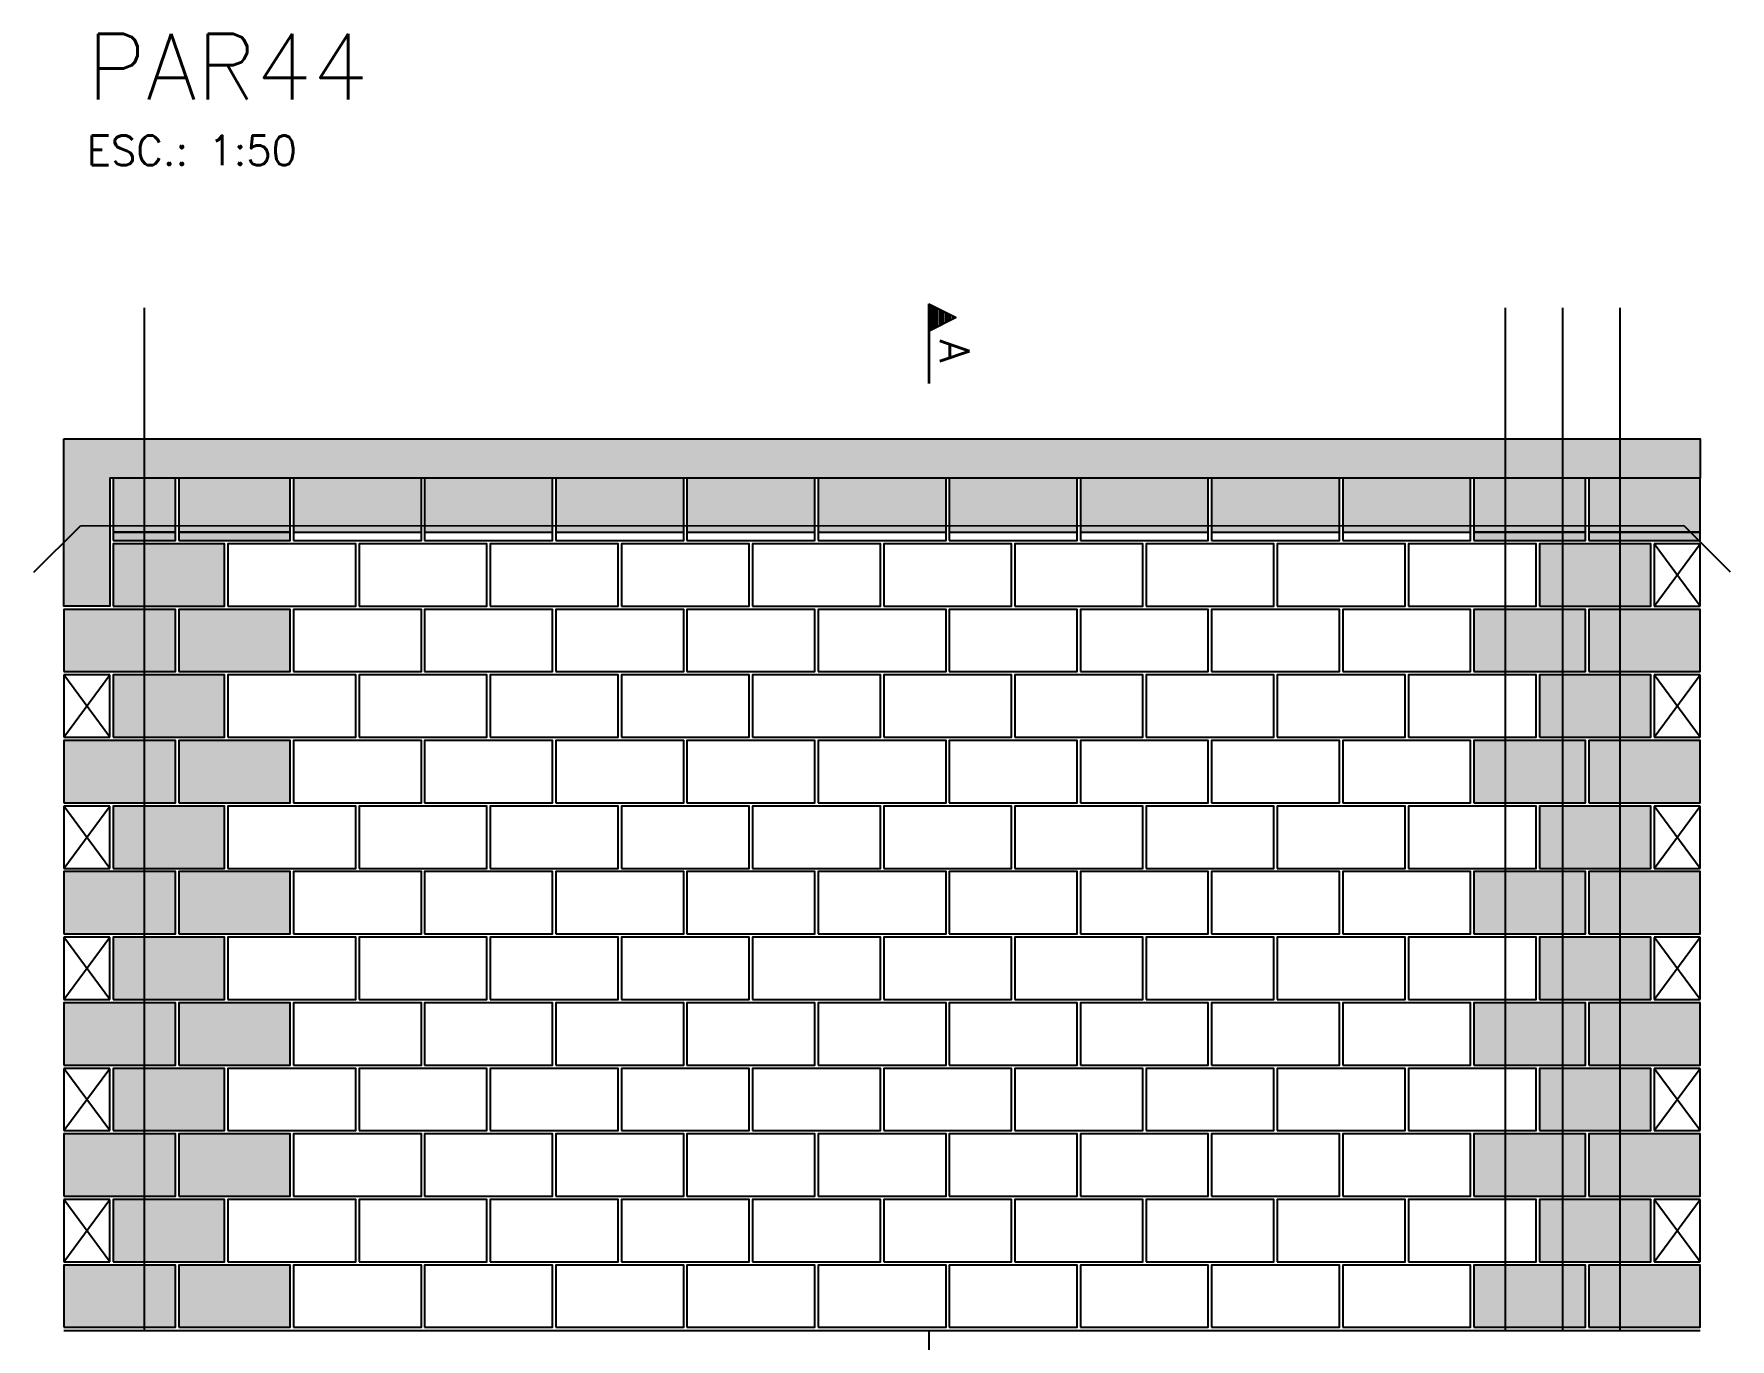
# Model space of a CAD drawing. Extents: x -1.9 to 86, y -1.5 to 60.9.
# Drawn here: x 6.67 to 17.01, y 18.92 to 26.88 of the extents above; entities that cross this region are included whole.
import ezdxf

# ---------------------------------------------------------------- set-up
doc = ezdxf.new("R2010")
doc.units = 0
doc.header["$MEASUREMENT"] = 0
for name, color, linetype in [('PENA_01', 1, 'CONTINUOUS'), ('PENA_02', 2, 'CONTINUOUS'), ('PENA_03', 3, 'CONTINUOUS'), ('PENA_05', 5, 'CONTINUOUS'), ('PENA_06', 6, 'CONTINUOUS'), ('PENA_09', 254, 'CONTINUOUS'), ('PENA_11', 252, 'CONTINUOUS'), ('PENA_21', 100, 'CONTINUOUS'), ('PENA_23', 50, 'CONTINUOUS')]:
    doc.layers.add(name, color=color, linetype=linetype)
doc.styles.get("Standard").update_dxf_attribs({"font": 'ROMANS.SHX'})

msp = doc.modelspace()

# ---------------------------------------------------------------- linework, layer by layer
at = {"layer": 'PENA_01', "linetype": 'Continuous'}
for p, q in [((7.149, 23.839), (7.529, 23.839)), ((7.549, 23.839), (8.229, 23.839)), ((8.249, 23.839), (9.029, 23.839)), ((9.049, 23.839), (9.829, 23.839)), ((9.849, 23.839), (10.629, 23.839)), ((10.649, 23.839), (11.429, 23.839)), ((11.449, 23.839), (12.229, 23.839)), ((12.249, 23.839), (13.029, 23.839)), ((13.049, 23.839), (13.829, 23.839)), ((13.849, 23.839), (14.629, 23.839)), ((14.649, 23.839), (15.429, 23.839)), ((15.449, 23.839), (16.129, 23.839)), ((16.149, 23.839), (16.829, 23.839))]:
    msp.add_line(p, q, dxfattribs=at)
at = {"layer": 'PENA_02', "linetype": 'Continuous'}
for p, q in [((16.829, 23.769), (16.549, 23.769)), ((16.549, 23.769), (16.549, 23.389)), ((16.829, 23.389), (16.829, 23.769)), ((16.549, 23.389), (16.829, 23.389)), ((7.129, 22.969), (6.849, 22.969)), ((6.849, 22.969), (6.849, 22.589)), ((7.129, 22.589), (7.129, 22.969)), ((16.829, 22.969), (16.549, 22.969)), ((16.549, 22.969), (16.549, 22.589)), ((16.829, 22.589), (16.829, 22.969)), ((6.849, 22.589), (7.129, 22.589)), ((16.549, 22.589), (16.829, 22.589)), ((7.129, 22.169), (6.849, 22.169)), ((6.849, 22.169), (6.849, 21.789)), ((7.129, 21.789), (7.129, 22.169)), ((16.829, 22.169), (16.549, 22.169)), ((16.549, 22.169), (16.549, 21.789)), ((16.829, 21.789), (16.829, 22.169)), ((6.849, 21.789), (7.129, 21.789)), ((16.549, 21.789), (16.829, 21.789)), ((7.129, 21.369), (6.849, 21.369)), ((6.849, 21.369), (6.849, 20.989)), ((7.129, 20.989), (7.129, 21.369)), ((16.829, 21.369), (16.549, 21.369)), ((16.549, 21.369), (16.549, 20.989)), ((16.829, 20.989), (16.829, 21.369)), ((6.849, 20.989), (7.129, 20.989)), ((16.549, 20.989), (16.829, 20.989)), ((7.129, 20.569), (6.849, 20.569)), ((6.849, 20.569), (6.849, 20.189)), ((7.129, 20.189), (7.129, 20.569)), ((16.829, 20.569), (16.549, 20.569)), ((16.549, 20.569), (16.549, 20.189)), ((16.829, 20.189), (16.829, 20.569)), ((6.849, 20.189), (7.129, 20.189)), ((16.549, 20.189), (16.829, 20.189)), ((7.129, 19.769), (6.849, 19.769)), ((6.849, 19.769), (6.849, 19.389)), ((7.129, 19.389), (7.129, 19.769)), ((16.829, 19.769), (16.549, 19.769)), ((16.549, 19.769), (16.549, 19.389)), ((16.829, 19.389), (16.829, 19.769)), ((6.849, 19.389), (7.129, 19.389)), ((16.549, 19.389), (16.829, 19.389)), ((6.849, 18.969), (16.829, 18.969))]:
    msp.add_line(p, q, dxfattribs=at)
for points in [[(6.849, 24.409), (16.829, 24.409), (16.829, 24.169), (7.129, 24.169), (7.129, 23.389), (6.849, 23.389), (6.849, 24.409)], [(7.149, 23.789), (7.529, 23.789), (7.529, 24.169), (7.149, 24.169), (7.149, 23.789)], [(7.549, 23.789), (8.229, 23.789), (8.229, 24.169), (7.549, 24.169), (7.549, 23.789)], [(8.249, 23.789), (9.029, 23.789), (9.029, 24.169), (8.249, 24.169), (8.249, 23.789)], [(9.049, 23.789), (9.829, 23.789), (9.829, 24.169), (9.049, 24.169), (9.049, 23.789)], [(9.849, 23.789), (10.629, 23.789), (10.629, 24.169), (9.849, 24.169), (9.849, 23.789)], [(10.649, 23.789), (11.429, 23.789), (11.429, 24.169), (10.649, 24.169), (10.649, 23.789)], [(11.449, 23.789), (12.229, 23.789), (12.229, 24.169), (11.449, 24.169), (11.449, 23.789)], [(12.249, 23.789), (13.029, 23.789), (13.029, 24.169), (12.249, 24.169), (12.249, 23.789)], [(13.049, 23.789), (13.829, 23.789), (13.829, 24.169), (13.049, 24.169), (13.049, 23.789)], [(13.849, 23.789), (14.629, 23.789), (14.629, 24.169), (13.849, 24.169), (13.849, 23.789)], [(14.649, 23.789), (15.429, 23.789), (15.429, 24.169), (14.649, 24.169), (14.649, 23.789)], [(15.449, 23.789), (16.129, 23.789), (16.129, 24.169), (15.449, 24.169), (15.449, 23.789)], [(16.149, 23.789), (16.829, 23.789), (16.829, 24.169), (16.149, 24.169), (16.149, 23.789)], [(7.149, 23.389), (7.829, 23.389), (7.829, 23.769), (7.149, 23.769), (7.149, 23.389)], [(7.849, 23.389), (8.629, 23.389), (8.629, 23.769), (7.849, 23.769), (7.849, 23.389)], [(8.649, 23.389), (9.429, 23.389), (9.429, 23.769), (8.649, 23.769), (8.649, 23.389)], [(9.449, 23.389), (10.229, 23.389), (10.229, 23.769), (9.449, 23.769), (9.449, 23.389)], [(10.249, 23.389), (11.029, 23.389), (11.029, 23.769), (10.249, 23.769), (10.249, 23.389)], [(11.049, 23.389), (11.829, 23.389), (11.829, 23.769), (11.049, 23.769), (11.049, 23.389)], [(11.849, 23.389), (12.629, 23.389), (12.629, 23.769), (11.849, 23.769), (11.849, 23.389)], [(12.649, 23.389), (13.429, 23.389), (13.429, 23.769), (12.649, 23.769), (12.649, 23.389)], [(13.449, 23.389), (14.229, 23.389), (14.229, 23.769), (13.449, 23.769), (13.449, 23.389)], [(14.249, 23.389), (15.029, 23.389), (15.029, 23.769), (14.249, 23.769), (14.249, 23.389)], [(15.049, 23.389), (15.829, 23.389), (15.829, 23.769), (15.049, 23.769), (15.049, 23.389)], [(15.849, 23.389), (16.529, 23.389), (16.529, 23.769), (15.849, 23.769), (15.849, 23.389)], [(6.849, 22.989), (7.529, 22.989), (7.529, 23.369), (6.849, 23.369), (6.849, 22.989)], [(7.549, 22.989), (8.229, 22.989), (8.229, 23.369), (7.549, 23.369), (7.549, 22.989)], [(8.249, 22.989), (9.029, 22.989), (9.029, 23.369), (8.249, 23.369), (8.249, 22.989)], [(9.049, 22.989), (9.829, 22.989), (9.829, 23.369), (9.049, 23.369), (9.049, 22.989)], [(9.849, 22.989), (10.629, 22.989), (10.629, 23.369), (9.849, 23.369), (9.849, 22.989)], [(10.649, 22.989), (11.429, 22.989), (11.429, 23.369), (10.649, 23.369), (10.649, 22.989)], [(11.449, 22.989), (12.229, 22.989), (12.229, 23.369), (11.449, 23.369), (11.449, 22.989)], [(12.249, 22.989), (13.029, 22.989), (13.029, 23.369), (12.249, 23.369), (12.249, 22.989)], [(13.049, 22.989), (13.829, 22.989), (13.829, 23.369), (13.049, 23.369), (13.049, 22.989)], [(13.849, 22.989), (14.629, 22.989), (14.629, 23.369), (13.849, 23.369), (13.849, 22.989)], [(14.649, 22.989), (15.429, 22.989), (15.429, 23.369), (14.649, 23.369), (14.649, 22.989)], [(15.449, 22.989), (16.129, 22.989), (16.129, 23.369), (15.449, 23.369), (15.449, 22.989)], [(16.149, 22.989), (16.829, 22.989), (16.829, 23.369), (16.149, 23.369), (16.149, 22.989)], [(7.149, 22.589), (7.829, 22.589), (7.829, 22.969), (7.149, 22.969), (7.149, 22.589)], [(7.849, 22.589), (8.629, 22.589), (8.629, 22.969), (7.849, 22.969), (7.849, 22.589)], [(8.649, 22.589), (9.429, 22.589), (9.429, 22.969), (8.649, 22.969), (8.649, 22.589)], [(9.449, 22.589), (10.229, 22.589), (10.229, 22.969), (9.449, 22.969), (9.449, 22.589)], [(10.249, 22.589), (11.029, 22.589), (11.029, 22.969), (10.249, 22.969), (10.249, 22.589)], [(11.049, 22.589), (11.829, 22.589), (11.829, 22.969), (11.049, 22.969), (11.049, 22.589)], [(11.849, 22.589), (12.629, 22.589), (12.629, 22.969), (11.849, 22.969), (11.849, 22.589)], [(12.649, 22.589), (13.429, 22.589), (13.429, 22.969), (12.649, 22.969), (12.649, 22.589)], [(13.449, 22.589), (14.229, 22.589), (14.229, 22.969), (13.449, 22.969), (13.449, 22.589)], [(14.249, 22.589), (15.029, 22.589), (15.029, 22.969), (14.249, 22.969), (14.249, 22.589)], [(15.049, 22.589), (15.829, 22.589), (15.829, 22.969), (15.049, 22.969), (15.049, 22.589)], [(15.849, 22.589), (16.529, 22.589), (16.529, 22.969), (15.849, 22.969), (15.849, 22.589)], [(6.849, 22.189), (7.529, 22.189), (7.529, 22.569), (6.849, 22.569), (6.849, 22.189)], [(7.549, 22.189), (8.229, 22.189), (8.229, 22.569), (7.549, 22.569), (7.549, 22.189)], [(8.249, 22.189), (9.029, 22.189), (9.029, 22.569), (8.249, 22.569), (8.249, 22.189)], [(9.049, 22.189), (9.829, 22.189), (9.829, 22.569), (9.049, 22.569), (9.049, 22.189)], [(9.849, 22.189), (10.629, 22.189), (10.629, 22.569), (9.849, 22.569), (9.849, 22.189)], [(10.649, 22.189), (11.429, 22.189), (11.429, 22.569), (10.649, 22.569), (10.649, 22.189)], [(11.449, 22.189), (12.229, 22.189), (12.229, 22.569), (11.449, 22.569), (11.449, 22.189)], [(12.249, 22.189), (13.029, 22.189), (13.029, 22.569), (12.249, 22.569), (12.249, 22.189)], [(13.049, 22.189), (13.829, 22.189), (13.829, 22.569), (13.049, 22.569), (13.049, 22.189)], [(13.849, 22.189), (14.629, 22.189), (14.629, 22.569), (13.849, 22.569), (13.849, 22.189)], [(14.649, 22.189), (15.429, 22.189), (15.429, 22.569), (14.649, 22.569), (14.649, 22.189)], [(15.449, 22.189), (16.129, 22.189), (16.129, 22.569), (15.449, 22.569), (15.449, 22.189)], [(16.149, 22.189), (16.829, 22.189), (16.829, 22.569), (16.149, 22.569), (16.149, 22.189)], [(7.149, 21.789), (7.829, 21.789), (7.829, 22.169), (7.149, 22.169), (7.149, 21.789)], [(7.849, 21.789), (8.629, 21.789), (8.629, 22.169), (7.849, 22.169), (7.849, 21.789)], [(8.649, 21.789), (9.429, 21.789), (9.429, 22.169), (8.649, 22.169), (8.649, 21.789)], [(9.449, 21.789), (10.229, 21.789), (10.229, 22.169), (9.449, 22.169), (9.449, 21.789)], [(10.249, 21.789), (11.029, 21.789), (11.029, 22.169), (10.249, 22.169), (10.249, 21.789)], [(11.049, 21.789), (11.829, 21.789), (11.829, 22.169), (11.049, 22.169), (11.049, 21.789)], [(11.849, 21.789), (12.629, 21.789), (12.629, 22.169), (11.849, 22.169), (11.849, 21.789)], [(12.649, 21.789), (13.429, 21.789), (13.429, 22.169), (12.649, 22.169), (12.649, 21.789)], [(13.449, 21.789), (14.229, 21.789), (14.229, 22.169), (13.449, 22.169), (13.449, 21.789)], [(14.249, 21.789), (15.029, 21.789), (15.029, 22.169), (14.249, 22.169), (14.249, 21.789)], [(15.049, 21.789), (15.829, 21.789), (15.829, 22.169), (15.049, 22.169), (15.049, 21.789)], [(15.849, 21.789), (16.529, 21.789), (16.529, 22.169), (15.849, 22.169), (15.849, 21.789)], [(6.849, 21.389), (7.529, 21.389), (7.529, 21.769), (6.849, 21.769), (6.849, 21.389)], [(7.549, 21.389), (8.229, 21.389), (8.229, 21.769), (7.549, 21.769), (7.549, 21.389)], [(8.249, 21.389), (9.029, 21.389), (9.029, 21.769), (8.249, 21.769), (8.249, 21.389)], [(9.049, 21.389), (9.829, 21.389), (9.829, 21.769), (9.049, 21.769), (9.049, 21.389)], [(9.849, 21.389), (10.629, 21.389), (10.629, 21.769), (9.849, 21.769), (9.849, 21.389)], [(10.649, 21.389), (11.429, 21.389), (11.429, 21.769), (10.649, 21.769), (10.649, 21.389)], [(11.449, 21.389), (12.229, 21.389), (12.229, 21.769), (11.449, 21.769), (11.449, 21.389)], [(12.249, 21.389), (13.029, 21.389), (13.029, 21.769), (12.249, 21.769), (12.249, 21.389)], [(13.049, 21.389), (13.829, 21.389), (13.829, 21.769), (13.049, 21.769), (13.049, 21.389)], [(13.849, 21.389), (14.629, 21.389), (14.629, 21.769), (13.849, 21.769), (13.849, 21.389)], [(14.649, 21.389), (15.429, 21.389), (15.429, 21.769), (14.649, 21.769), (14.649, 21.389)], [(15.449, 21.389), (16.129, 21.389), (16.129, 21.769), (15.449, 21.769), (15.449, 21.389)], [(16.149, 21.389), (16.829, 21.389), (16.829, 21.769), (16.149, 21.769), (16.149, 21.389)], [(7.149, 20.989), (7.829, 20.989), (7.829, 21.369), (7.149, 21.369), (7.149, 20.989)], [(7.849, 20.989), (8.629, 20.989), (8.629, 21.369), (7.849, 21.369), (7.849, 20.989)], [(8.649, 20.989), (9.429, 20.989), (9.429, 21.369), (8.649, 21.369), (8.649, 20.989)], [(9.449, 20.989), (10.229, 20.989), (10.229, 21.369), (9.449, 21.369), (9.449, 20.989)], [(10.249, 20.989), (11.029, 20.989), (11.029, 21.369), (10.249, 21.369), (10.249, 20.989)], [(11.049, 20.989), (11.829, 20.989), (11.829, 21.369), (11.049, 21.369), (11.049, 20.989)], [(11.849, 20.989), (12.629, 20.989), (12.629, 21.369), (11.849, 21.369), (11.849, 20.989)], [(12.649, 20.989), (13.429, 20.989), (13.429, 21.369), (12.649, 21.369), (12.649, 20.989)], [(13.449, 20.989), (14.229, 20.989), (14.229, 21.369), (13.449, 21.369), (13.449, 20.989)], [(14.249, 20.989), (15.029, 20.989), (15.029, 21.369), (14.249, 21.369), (14.249, 20.989)], [(15.049, 20.989), (15.829, 20.989), (15.829, 21.369), (15.049, 21.369), (15.049, 20.989)], [(15.849, 20.989), (16.529, 20.989), (16.529, 21.369), (15.849, 21.369), (15.849, 20.989)], [(6.849, 20.589), (7.529, 20.589), (7.529, 20.969), (6.849, 20.969), (6.849, 20.589)], [(7.549, 20.589), (8.229, 20.589), (8.229, 20.969), (7.549, 20.969), (7.549, 20.589)], [(8.249, 20.589), (9.029, 20.589), (9.029, 20.969), (8.249, 20.969), (8.249, 20.589)], [(9.049, 20.589), (9.829, 20.589), (9.829, 20.969), (9.049, 20.969), (9.049, 20.589)], [(9.849, 20.589), (10.629, 20.589), (10.629, 20.969), (9.849, 20.969), (9.849, 20.589)], [(10.649, 20.589), (11.429, 20.589), (11.429, 20.969), (10.649, 20.969), (10.649, 20.589)], [(11.449, 20.589), (12.229, 20.589), (12.229, 20.969), (11.449, 20.969), (11.449, 20.589)], [(12.249, 20.589), (13.029, 20.589), (13.029, 20.969), (12.249, 20.969), (12.249, 20.589)], [(13.049, 20.589), (13.829, 20.589), (13.829, 20.969), (13.049, 20.969), (13.049, 20.589)], [(13.849, 20.589), (14.629, 20.589), (14.629, 20.969), (13.849, 20.969), (13.849, 20.589)], [(14.649, 20.589), (15.429, 20.589), (15.429, 20.969), (14.649, 20.969), (14.649, 20.589)], [(15.449, 20.589), (16.129, 20.589), (16.129, 20.969), (15.449, 20.969), (15.449, 20.589)], [(16.149, 20.589), (16.829, 20.589), (16.829, 20.969), (16.149, 20.969), (16.149, 20.589)], [(7.149, 20.189), (7.829, 20.189), (7.829, 20.569), (7.149, 20.569), (7.149, 20.189)], [(7.849, 20.189), (8.629, 20.189), (8.629, 20.569), (7.849, 20.569), (7.849, 20.189)], [(8.649, 20.189), (9.429, 20.189), (9.429, 20.569), (8.649, 20.569), (8.649, 20.189)], [(9.449, 20.189), (10.229, 20.189), (10.229, 20.569), (9.449, 20.569), (9.449, 20.189)], [(10.249, 20.189), (11.029, 20.189), (11.029, 20.569), (10.249, 20.569), (10.249, 20.189)], [(11.049, 20.189), (11.829, 20.189), (11.829, 20.569), (11.049, 20.569), (11.049, 20.189)], [(11.849, 20.189), (12.629, 20.189), (12.629, 20.569), (11.849, 20.569), (11.849, 20.189)], [(12.649, 20.189), (13.429, 20.189), (13.429, 20.569), (12.649, 20.569), (12.649, 20.189)], [(13.449, 20.189), (14.229, 20.189), (14.229, 20.569), (13.449, 20.569), (13.449, 20.189)], [(14.249, 20.189), (15.029, 20.189), (15.029, 20.569), (14.249, 20.569), (14.249, 20.189)], [(15.049, 20.189), (15.829, 20.189), (15.829, 20.569), (15.049, 20.569), (15.049, 20.189)], [(15.849, 20.189), (16.529, 20.189), (16.529, 20.569), (15.849, 20.569), (15.849, 20.189)], [(6.849, 19.789), (7.529, 19.789), (7.529, 20.169), (6.849, 20.169), (6.849, 19.789)], [(7.549, 19.789), (8.229, 19.789), (8.229, 20.169), (7.549, 20.169), (7.549, 19.789)], [(8.249, 19.789), (9.029, 19.789), (9.029, 20.169), (8.249, 20.169), (8.249, 19.789)], [(9.049, 19.789), (9.829, 19.789), (9.829, 20.169), (9.049, 20.169), (9.049, 19.789)], [(9.849, 19.789), (10.629, 19.789), (10.629, 20.169), (9.849, 20.169), (9.849, 19.789)], [(10.649, 19.789), (11.429, 19.789), (11.429, 20.169), (10.649, 20.169), (10.649, 19.789)], [(11.449, 19.789), (12.229, 19.789), (12.229, 20.169), (11.449, 20.169), (11.449, 19.789)], [(12.249, 19.789), (13.029, 19.789), (13.029, 20.169), (12.249, 20.169), (12.249, 19.789)], [(13.049, 19.789), (13.829, 19.789), (13.829, 20.169), (13.049, 20.169), (13.049, 19.789)], [(13.849, 19.789), (14.629, 19.789), (14.629, 20.169), (13.849, 20.169), (13.849, 19.789)], [(14.649, 19.789), (15.429, 19.789), (15.429, 20.169), (14.649, 20.169), (14.649, 19.789)], [(15.449, 19.789), (16.129, 19.789), (16.129, 20.169), (15.449, 20.169), (15.449, 19.789)], [(16.149, 19.789), (16.829, 19.789), (16.829, 20.169), (16.149, 20.169), (16.149, 19.789)], [(7.149, 19.389), (7.829, 19.389), (7.829, 19.769), (7.149, 19.769), (7.149, 19.389)], [(7.849, 19.389), (8.629, 19.389), (8.629, 19.769), (7.849, 19.769), (7.849, 19.389)], [(8.649, 19.389), (9.429, 19.389), (9.429, 19.769), (8.649, 19.769), (8.649, 19.389)], [(9.449, 19.389), (10.229, 19.389), (10.229, 19.769), (9.449, 19.769), (9.449, 19.389)], [(10.249, 19.389), (11.029, 19.389), (11.029, 19.769), (10.249, 19.769), (10.249, 19.389)], [(11.049, 19.389), (11.829, 19.389), (11.829, 19.769), (11.049, 19.769), (11.049, 19.389)], [(11.849, 19.389), (12.629, 19.389), (12.629, 19.769), (11.849, 19.769), (11.849, 19.389)], [(12.649, 19.389), (13.429, 19.389), (13.429, 19.769), (12.649, 19.769), (12.649, 19.389)], [(13.449, 19.389), (14.229, 19.389), (14.229, 19.769), (13.449, 19.769), (13.449, 19.389)], [(14.249, 19.389), (15.029, 19.389), (15.029, 19.769), (14.249, 19.769), (14.249, 19.389)], [(15.049, 19.389), (15.829, 19.389), (15.829, 19.769), (15.049, 19.769), (15.049, 19.389)], [(15.849, 19.389), (16.529, 19.389), (16.529, 19.769), (15.849, 19.769), (15.849, 19.389)], [(6.849, 18.989), (7.529, 18.989), (7.529, 19.369), (6.849, 19.369), (6.849, 18.989)], [(7.549, 18.989), (8.229, 18.989), (8.229, 19.369), (7.549, 19.369), (7.549, 18.989)], [(8.249, 18.989), (9.029, 18.989), (9.029, 19.369), (8.249, 19.369), (8.249, 18.989)], [(9.049, 18.989), (9.829, 18.989), (9.829, 19.369), (9.049, 19.369), (9.049, 18.989)], [(9.849, 18.989), (10.629, 18.989), (10.629, 19.369), (9.849, 19.369), (9.849, 18.989)], [(10.649, 18.989), (11.429, 18.989), (11.429, 19.369), (10.649, 19.369), (10.649, 18.989)], [(11.449, 18.989), (12.229, 18.989), (12.229, 19.369), (11.449, 19.369), (11.449, 18.989)], [(12.249, 18.989), (13.029, 18.989), (13.029, 19.369), (12.249, 19.369), (12.249, 18.989)], [(13.049, 18.989), (13.829, 18.989), (13.829, 19.369), (13.049, 19.369), (13.049, 18.989)], [(13.849, 18.989), (14.629, 18.989), (14.629, 19.369), (13.849, 19.369), (13.849, 18.989)], [(14.649, 18.989), (15.429, 18.989), (15.429, 19.369), (14.649, 19.369), (14.649, 18.989)], [(15.449, 18.989), (16.129, 18.989), (16.129, 19.369), (15.449, 19.369), (15.449, 18.989)], [(16.149, 18.989), (16.829, 18.989), (16.829, 19.369), (16.149, 19.369), (16.149, 18.989)]]:
    msp.add_lwpolyline(points, dxfattribs=at)
at = {"layer": 'PENA_03', "linetype": 'Continuous'}
for p, q in [((12.125, 24.746), (12.125, 25.232)), ((12.125, 25.232), (12.291, 25.149)), ((12.126, 25.231), (12.126, 25.067)), ((12.126, 25.231), (12.289, 25.149)), ((12.289, 25.149), (12.126, 25.067)), ((12.291, 25.149), (12.126, 25.067)), ((12.138, 25.226), (12.138, 25.073)), ((12.151, 25.219), (12.151, 25.079)), ((12.163, 25.213), (12.163, 25.085)), ((12.176, 25.207), (12.176, 25.092)), ((12.189, 25.2), (12.189, 25.098)), ((12.202, 25.194), (12.202, 25.105)), ((12.214, 25.188), (12.214, 25.111)), ((12.227, 25.181), (12.227, 25.117)), ((12.24, 25.175), (12.24, 25.124)), ((12.253, 25.168), (12.253, 25.13)), ((12.266, 25.162), (12.266, 25.136)), ((12.278, 25.156), (12.278, 25.143)), ((12.126, 25.067), (12.126, 24.746)), ((16.549, 23.389), (16.829, 23.769)), ((16.829, 23.389), (16.549, 23.769)), ((6.849, 22.589), (7.129, 22.969)), ((7.129, 22.589), (6.849, 22.969)), ((16.549, 22.589), (16.829, 22.969)), ((16.829, 22.589), (16.549, 22.969)), ((6.849, 21.789), (7.129, 22.169)), ((7.129, 21.789), (6.849, 22.169)), ((16.549, 21.789), (16.829, 22.169)), ((16.829, 21.789), (16.549, 22.169)), ((6.849, 20.989), (7.129, 21.369)), ((7.129, 20.989), (6.849, 21.369)), ((16.549, 20.989), (16.829, 21.369)), ((16.829, 20.989), (16.549, 21.369)), ((6.849, 20.189), (7.129, 20.569)), ((7.129, 20.189), (6.849, 20.569)), ((16.549, 20.189), (16.829, 20.569)), ((16.829, 20.189), (16.549, 20.569)), ((6.849, 19.389), (7.129, 19.769)), ((7.129, 19.389), (6.849, 19.769)), ((16.549, 19.389), (16.829, 19.769)), ((16.829, 19.389), (16.549, 19.769)), ((12.125, 18.969), (12.125, 18.483)), ((12.126, 18.649), (12.126, 18.969))]:
    msp.add_line(p, q, dxfattribs=at)
at = {"layer": 'PENA_05', "linetype": 'Continuous'}
for p, q in [((6.666, 23.596), (6.949, 23.879)), ((6.949, 23.879), (16.729, 23.88)), ((16.729, 23.88), (17.011, 23.597))]:
    msp.add_line(p, q, dxfattribs=at)
for points in [[(7.339, 25.209), (7.339, 18.969)], [(15.639, 25.209), (15.639, 18.969)], [(15.989, 25.209), (15.989, 18.969)], [(16.339, 25.209), (16.339, 18.969)]]:
    msp.add_lwpolyline(points, dxfattribs=at)
at = {"layer": 'PENA_09', "linetype": 'Continuous'}
for points in [[(7.149, 23.839), (7.529, 23.839), (7.529, 24.169), (7.149, 24.169), (7.149, 23.839)], [(7.549, 23.839), (8.229, 23.839), (8.229, 24.169), (7.549, 24.169), (7.549, 23.839)], [(8.249, 23.839), (9.029, 23.839), (9.029, 24.169), (8.249, 24.169), (8.249, 23.839)], [(9.049, 23.839), (9.829, 23.839), (9.829, 24.169), (9.049, 24.169), (9.049, 23.839)], [(9.849, 23.839), (10.629, 23.839), (10.629, 24.169), (9.849, 24.169), (9.849, 23.839)], [(10.649, 23.839), (11.429, 23.839), (11.429, 24.169), (10.649, 24.169), (10.649, 23.839)], [(11.449, 23.839), (12.229, 23.839), (12.229, 24.169), (11.449, 24.169), (11.449, 23.839)], [(12.249, 23.839), (13.029, 23.839), (13.029, 24.169), (12.249, 24.169), (12.249, 23.839)], [(13.049, 23.839), (13.829, 23.839), (13.829, 24.169), (13.049, 24.169), (13.049, 23.839)], [(13.849, 23.839), (14.629, 23.839), (14.629, 24.169), (13.849, 24.169), (13.849, 23.839)], [(14.649, 23.839), (15.429, 23.839), (15.429, 24.169), (14.649, 24.169), (14.649, 23.839)], [(15.449, 23.839), (16.129, 23.839), (16.129, 24.169), (15.449, 24.169), (15.449, 23.839)], [(16.149, 23.839), (16.829, 23.839), (16.829, 24.169), (16.149, 24.169), (16.149, 23.839)]]:
    msp.add_lwpolyline(points, dxfattribs=at)
for points in [[(7.149, 23.839), (7.529, 23.839), (7.529, 24.169)], [(7.149, 23.839), (7.529, 24.169), (7.149, 24.169)], [(7.149, 23.839), (7.149, 24.169), (7.149, 23.839)], [(7.549, 23.839), (8.229, 23.839), (8.229, 24.169)], [(7.549, 23.839), (8.229, 24.169), (7.549, 24.169)], [(7.549, 23.839), (7.549, 24.169), (7.549, 23.839)], [(8.249, 23.839), (9.029, 23.839), (9.029, 24.169)], [(8.249, 23.839), (9.029, 24.169), (8.249, 24.169)], [(8.249, 23.839), (8.249, 24.169), (8.249, 23.839)], [(9.049, 23.839), (9.829, 23.839), (9.829, 24.169)], [(9.049, 23.839), (9.829, 24.169), (9.049, 24.169)], [(9.049, 23.839), (9.049, 24.169), (9.049, 23.839)], [(9.849, 23.839), (10.629, 23.839), (10.629, 24.169)], [(9.849, 23.839), (10.629, 24.169), (9.849, 24.169)], [(9.849, 23.839), (9.849, 24.169), (9.849, 23.839)], [(10.649, 23.839), (11.429, 23.839), (11.429, 24.169)], [(10.649, 23.839), (11.429, 24.169), (10.649, 24.169)], [(10.649, 23.839), (10.649, 24.169), (10.649, 23.839)], [(11.449, 23.839), (12.229, 23.839), (12.229, 24.169)], [(11.449, 23.839), (12.229, 24.169), (11.449, 24.169)], [(11.449, 23.839), (11.449, 24.169), (11.449, 23.839)], [(12.249, 23.839), (13.029, 23.839), (13.029, 24.169)], [(12.249, 23.839), (13.029, 24.169), (12.249, 24.169)], [(12.249, 23.839), (12.249, 24.169), (12.249, 23.839)], [(13.049, 23.839), (13.829, 23.839), (13.829, 24.169)], [(13.049, 23.839), (13.829, 24.169), (13.049, 24.169)], [(13.049, 23.839), (13.049, 24.169), (13.049, 23.839)], [(13.849, 23.839), (14.629, 23.839), (14.629, 24.169)], [(13.849, 23.839), (14.629, 24.169), (13.849, 24.169)], [(13.849, 23.839), (13.849, 24.169), (13.849, 23.839)], [(14.649, 23.839), (15.429, 23.839), (15.429, 24.169)], [(14.649, 23.839), (15.429, 24.169), (14.649, 24.169)], [(14.649, 23.839), (14.649, 24.169), (14.649, 23.839)], [(15.449, 23.839), (16.129, 23.839), (16.129, 24.169)], [(15.449, 23.839), (16.129, 24.169), (15.449, 24.169)], [(15.449, 23.839), (15.449, 24.169), (15.449, 23.839)], [(16.149, 23.839), (16.829, 23.839), (16.829, 24.169)], [(16.149, 23.839), (16.829, 24.169), (16.149, 24.169)], [(16.149, 23.839), (16.149, 24.169), (16.149, 23.839)]]:
    msp.add_solid(points, dxfattribs=at)
at = {"layer": 'PENA_11', "linetype": 'Continuous'}
for points in [[(6.849, 24.409), (16.829, 24.409), (16.829, 24.169)], [(6.849, 24.409), (16.829, 24.169), (7.129, 24.169)], [(6.849, 24.409), (7.129, 24.169), (7.129, 23.389)], [(6.849, 24.409), (7.129, 23.389), (6.849, 23.389)], [(6.849, 24.409), (6.849, 23.389), (6.849, 24.409)]]:
    msp.add_solid(points, dxfattribs=at)
at = {"layer": 'PENA_21', "linetype": 'Continuous'}
for points in [[(7.549, 23.789), (8.229, 23.789), (8.229, 23.839), (7.549, 23.839), (7.549, 23.789)], [(15.449, 23.789), (16.129, 23.789), (16.129, 23.839), (15.449, 23.839), (15.449, 23.789)], [(16.149, 23.789), (16.829, 23.789), (16.829, 23.839), (16.149, 23.839), (16.149, 23.789)], [(7.149, 23.389), (7.829, 23.389), (7.829, 23.769), (7.149, 23.769), (7.149, 23.389)], [(15.849, 23.389), (16.529, 23.389), (16.529, 23.769), (15.849, 23.769), (15.849, 23.389)], [(6.849, 22.989), (7.529, 22.989), (7.529, 23.369), (6.849, 23.369), (6.849, 22.989)], [(7.549, 22.989), (8.229, 22.989), (8.229, 23.369), (7.549, 23.369), (7.549, 22.989)], [(15.449, 22.989), (16.129, 22.989), (16.129, 23.369), (15.449, 23.369), (15.449, 22.989)], [(16.149, 22.989), (16.829, 22.989), (16.829, 23.369), (16.149, 23.369), (16.149, 22.989)], [(7.149, 22.589), (7.829, 22.589), (7.829, 22.969), (7.149, 22.969), (7.149, 22.589)], [(15.849, 22.589), (16.529, 22.589), (16.529, 22.969), (15.849, 22.969), (15.849, 22.589)], [(6.849, 22.189), (7.529, 22.189), (7.529, 22.569), (6.849, 22.569), (6.849, 22.189)], [(7.549, 22.189), (8.229, 22.189), (8.229, 22.569), (7.549, 22.569), (7.549, 22.189)], [(15.449, 22.189), (16.129, 22.189), (16.129, 22.569), (15.449, 22.569), (15.449, 22.189)], [(16.149, 22.189), (16.829, 22.189), (16.829, 22.569), (16.149, 22.569), (16.149, 22.189)], [(7.149, 21.789), (7.829, 21.789), (7.829, 22.169), (7.149, 22.169), (7.149, 21.789)], [(15.849, 21.789), (16.529, 21.789), (16.529, 22.169), (15.849, 22.169), (15.849, 21.789)], [(6.849, 21.389), (7.529, 21.389), (7.529, 21.769), (6.849, 21.769), (6.849, 21.389)], [(7.549, 21.389), (8.229, 21.389), (8.229, 21.769), (7.549, 21.769), (7.549, 21.389)], [(15.449, 21.389), (16.129, 21.389), (16.129, 21.769), (15.449, 21.769), (15.449, 21.389)], [(16.149, 21.389), (16.829, 21.389), (16.829, 21.769), (16.149, 21.769), (16.149, 21.389)], [(7.149, 20.989), (7.829, 20.989), (7.829, 21.369), (7.149, 21.369), (7.149, 20.989)], [(15.849, 20.989), (16.529, 20.989), (16.529, 21.369), (15.849, 21.369), (15.849, 20.989)], [(6.849, 20.589), (7.529, 20.589), (7.529, 20.969), (6.849, 20.969), (6.849, 20.589)], [(7.549, 20.589), (8.229, 20.589), (8.229, 20.969), (7.549, 20.969), (7.549, 20.589)], [(15.449, 20.589), (16.129, 20.589), (16.129, 20.969), (15.449, 20.969), (15.449, 20.589)], [(16.149, 20.589), (16.829, 20.589), (16.829, 20.969), (16.149, 20.969), (16.149, 20.589)], [(7.149, 20.189), (7.829, 20.189), (7.829, 20.569), (7.149, 20.569), (7.149, 20.189)], [(15.849, 20.189), (16.529, 20.189), (16.529, 20.569), (15.849, 20.569), (15.849, 20.189)], [(6.849, 19.789), (7.529, 19.789), (7.529, 20.169), (6.849, 20.169), (6.849, 19.789)], [(7.549, 19.789), (8.229, 19.789), (8.229, 20.169), (7.549, 20.169), (7.549, 19.789)], [(15.449, 19.789), (16.129, 19.789), (16.129, 20.169), (15.449, 20.169), (15.449, 19.789)], [(16.149, 19.789), (16.829, 19.789), (16.829, 20.169), (16.149, 20.169), (16.149, 19.789)], [(7.149, 19.389), (7.829, 19.389), (7.829, 19.769), (7.149, 19.769), (7.149, 19.389)], [(15.849, 19.389), (16.529, 19.389), (16.529, 19.769), (15.849, 19.769), (15.849, 19.389)], [(6.849, 18.989), (7.529, 18.989), (7.529, 19.369), (6.849, 19.369), (6.849, 18.989)], [(7.549, 18.989), (8.229, 18.989), (8.229, 19.369), (7.549, 19.369), (7.549, 18.989)], [(15.449, 18.989), (16.129, 18.989), (16.129, 19.369), (15.449, 19.369), (15.449, 18.989)], [(16.149, 18.989), (16.829, 18.989), (16.829, 19.369), (16.149, 19.369), (16.149, 18.989)]]:
    msp.add_lwpolyline(points, dxfattribs=at)
for points in [[(7.549, 23.789), (8.229, 23.789), (8.229, 23.839)], [(7.549, 23.789), (8.229, 23.839), (7.549, 23.839)], [(7.549, 23.789), (7.549, 23.839), (7.549, 23.789)], [(15.449, 23.789), (16.129, 23.789), (16.129, 23.839)], [(15.449, 23.789), (16.129, 23.839), (15.449, 23.839)], [(15.449, 23.789), (15.449, 23.839), (15.449, 23.789)], [(16.149, 23.789), (16.829, 23.789), (16.829, 23.839)], [(16.149, 23.789), (16.829, 23.839), (16.149, 23.839)], [(16.149, 23.789), (16.149, 23.839), (16.149, 23.789)], [(7.149, 23.389), (7.829, 23.389), (7.829, 23.769)], [(7.149, 23.389), (7.829, 23.769), (7.149, 23.769)], [(7.149, 23.389), (7.149, 23.769), (7.149, 23.389)], [(15.849, 23.389), (16.529, 23.389), (16.529, 23.769)], [(15.849, 23.389), (16.529, 23.769), (15.849, 23.769)], [(15.849, 23.389), (15.849, 23.769), (15.849, 23.389)], [(6.849, 22.989), (7.529, 22.989), (7.529, 23.369)], [(6.849, 22.989), (7.529, 23.369), (6.849, 23.369)], [(6.849, 22.989), (6.849, 23.369), (6.849, 22.989)], [(7.549, 22.989), (8.229, 22.989), (8.229, 23.369)], [(7.549, 22.989), (8.229, 23.369), (7.549, 23.369)], [(7.549, 22.989), (7.549, 23.369), (7.549, 22.989)], [(15.449, 22.989), (16.129, 22.989), (16.129, 23.369)], [(15.449, 22.989), (16.129, 23.369), (15.449, 23.369)], [(15.449, 22.989), (15.449, 23.369), (15.449, 22.989)], [(16.149, 22.989), (16.829, 22.989), (16.829, 23.369)], [(16.149, 22.989), (16.829, 23.369), (16.149, 23.369)], [(16.149, 22.989), (16.149, 23.369), (16.149, 22.989)], [(7.149, 22.589), (7.829, 22.589), (7.829, 22.969)], [(7.149, 22.589), (7.829, 22.969), (7.149, 22.969)], [(7.149, 22.589), (7.149, 22.969), (7.149, 22.589)], [(15.849, 22.589), (16.529, 22.589), (16.529, 22.969)], [(15.849, 22.589), (16.529, 22.969), (15.849, 22.969)], [(15.849, 22.589), (15.849, 22.969), (15.849, 22.589)], [(6.849, 22.189), (7.529, 22.189), (7.529, 22.569)], [(6.849, 22.189), (7.529, 22.569), (6.849, 22.569)], [(6.849, 22.189), (6.849, 22.569), (6.849, 22.189)], [(7.549, 22.189), (8.229, 22.189), (8.229, 22.569)], [(7.549, 22.189), (8.229, 22.569), (7.549, 22.569)], [(7.549, 22.189), (7.549, 22.569), (7.549, 22.189)], [(15.449, 22.189), (16.129, 22.189), (16.129, 22.569)], [(15.449, 22.189), (16.129, 22.569), (15.449, 22.569)], [(15.449, 22.189), (15.449, 22.569), (15.449, 22.189)], [(16.149, 22.189), (16.829, 22.189), (16.829, 22.569)], [(16.149, 22.189), (16.829, 22.569), (16.149, 22.569)], [(16.149, 22.189), (16.149, 22.569), (16.149, 22.189)], [(7.149, 21.789), (7.829, 21.789), (7.829, 22.169)], [(7.149, 21.789), (7.829, 22.169), (7.149, 22.169)], [(7.149, 21.789), (7.149, 22.169), (7.149, 21.789)], [(15.849, 21.789), (16.529, 21.789), (16.529, 22.169)], [(15.849, 21.789), (16.529, 22.169), (15.849, 22.169)], [(15.849, 21.789), (15.849, 22.169), (15.849, 21.789)], [(6.849, 21.389), (7.529, 21.389), (7.529, 21.769)], [(6.849, 21.389), (7.529, 21.769), (6.849, 21.769)], [(6.849, 21.389), (6.849, 21.769), (6.849, 21.389)], [(7.549, 21.389), (8.229, 21.389), (8.229, 21.769)], [(7.549, 21.389), (8.229, 21.769), (7.549, 21.769)], [(7.549, 21.389), (7.549, 21.769), (7.549, 21.389)], [(15.449, 21.389), (16.129, 21.389), (16.129, 21.769)], [(15.449, 21.389), (16.129, 21.769), (15.449, 21.769)], [(15.449, 21.389), (15.449, 21.769), (15.449, 21.389)], [(16.149, 21.389), (16.829, 21.389), (16.829, 21.769)], [(16.149, 21.389), (16.829, 21.769), (16.149, 21.769)], [(16.149, 21.389), (16.149, 21.769), (16.149, 21.389)], [(7.149, 20.989), (7.829, 20.989), (7.829, 21.369)], [(7.149, 20.989), (7.829, 21.369), (7.149, 21.369)], [(7.149, 20.989), (7.149, 21.369), (7.149, 20.989)], [(15.849, 20.989), (16.529, 20.989), (16.529, 21.369)], [(15.849, 20.989), (16.529, 21.369), (15.849, 21.369)], [(15.849, 20.989), (15.849, 21.369), (15.849, 20.989)], [(6.849, 20.589), (7.529, 20.589), (7.529, 20.969)], [(6.849, 20.589), (7.529, 20.969), (6.849, 20.969)], [(6.849, 20.589), (6.849, 20.969), (6.849, 20.589)], [(7.549, 20.589), (8.229, 20.589), (8.229, 20.969)], [(7.549, 20.589), (8.229, 20.969), (7.549, 20.969)], [(7.549, 20.589), (7.549, 20.969), (7.549, 20.589)], [(15.449, 20.589), (16.129, 20.589), (16.129, 20.969)], [(15.449, 20.589), (16.129, 20.969), (15.449, 20.969)], [(15.449, 20.589), (15.449, 20.969), (15.449, 20.589)], [(16.149, 20.589), (16.829, 20.589), (16.829, 20.969)], [(16.149, 20.589), (16.829, 20.969), (16.149, 20.969)], [(16.149, 20.589), (16.149, 20.969), (16.149, 20.589)], [(7.149, 20.189), (7.829, 20.189), (7.829, 20.569)], [(7.149, 20.189), (7.829, 20.569), (7.149, 20.569)], [(7.149, 20.189), (7.149, 20.569), (7.149, 20.189)], [(15.849, 20.189), (16.529, 20.189), (16.529, 20.569)], [(15.849, 20.189), (16.529, 20.569), (15.849, 20.569)], [(15.849, 20.189), (15.849, 20.569), (15.849, 20.189)], [(6.849, 19.789), (7.529, 19.789), (7.529, 20.169)], [(6.849, 19.789), (7.529, 20.169), (6.849, 20.169)], [(6.849, 19.789), (6.849, 20.169), (6.849, 19.789)], [(7.549, 19.789), (8.229, 19.789), (8.229, 20.169)], [(7.549, 19.789), (8.229, 20.169), (7.549, 20.169)], [(7.549, 19.789), (7.549, 20.169), (7.549, 19.789)], [(15.449, 19.789), (16.129, 19.789), (16.129, 20.169)], [(15.449, 19.789), (16.129, 20.169), (15.449, 20.169)], [(15.449, 19.789), (15.449, 20.169), (15.449, 19.789)], [(16.149, 19.789), (16.829, 19.789), (16.829, 20.169)], [(16.149, 19.789), (16.829, 20.169), (16.149, 20.169)], [(16.149, 19.789), (16.149, 20.169), (16.149, 19.789)], [(7.149, 19.389), (7.829, 19.389), (7.829, 19.769)], [(7.149, 19.389), (7.829, 19.769), (7.149, 19.769)], [(7.149, 19.389), (7.149, 19.769), (7.149, 19.389)], [(15.849, 19.389), (16.529, 19.389), (16.529, 19.769)], [(15.849, 19.389), (16.529, 19.769), (15.849, 19.769)], [(15.849, 19.389), (15.849, 19.769), (15.849, 19.389)], [(6.849, 18.989), (7.529, 18.989), (7.529, 19.369)], [(6.849, 18.989), (7.529, 19.369), (6.849, 19.369)], [(6.849, 18.989), (6.849, 19.369), (6.849, 18.989)], [(7.549, 18.989), (8.229, 18.989), (8.229, 19.369)], [(7.549, 18.989), (8.229, 19.369), (7.549, 19.369)], [(7.549, 18.989), (7.549, 19.369), (7.549, 18.989)], [(15.449, 18.989), (16.129, 18.989), (16.129, 19.369)], [(15.449, 18.989), (16.129, 19.369), (15.449, 19.369)], [(15.449, 18.989), (15.449, 19.369), (15.449, 18.989)], [(16.149, 18.989), (16.829, 18.989), (16.829, 19.369)], [(16.149, 18.989), (16.829, 19.369), (16.149, 19.369)], [(16.149, 18.989), (16.149, 19.369), (16.149, 18.989)]]:
    msp.add_solid(points, dxfattribs=at)
at = {"layer": 'PENA_23', "linetype": 'Continuous'}
msp.add_lwpolyline([(7.149, 23.789), (7.529, 23.789), (7.529, 23.839), (7.149, 23.839), (7.149, 23.789)], dxfattribs=at)
for points in [[(7.149, 23.789), (7.529, 23.789), (7.529, 23.839)], [(7.149, 23.789), (7.529, 23.839), (7.149, 23.839)], [(7.149, 23.789), (7.149, 23.839), (7.149, 23.789)]]:
    msp.add_solid(points, dxfattribs=at)

# ---------------------------------------------------------------- texts
at = {"layer": 'PENA_03', "linetype": 'Continuous'}
msp.add_text('ESC.: 1:50', height=0.18, dxfattribs=at).set_placement((6.989, 26.079))
msp.add_text('A', height=0.18, rotation=270, dxfattribs=at).set_placement((12.192, 25.014))
at = {"layer": 'PENA_06', "linetype": 'Continuous'}
msp.add_text('PAR44', height=0.4, dxfattribs=at).set_placement((6.989, 26.479))

doc.saveas('drawing.dxf')
